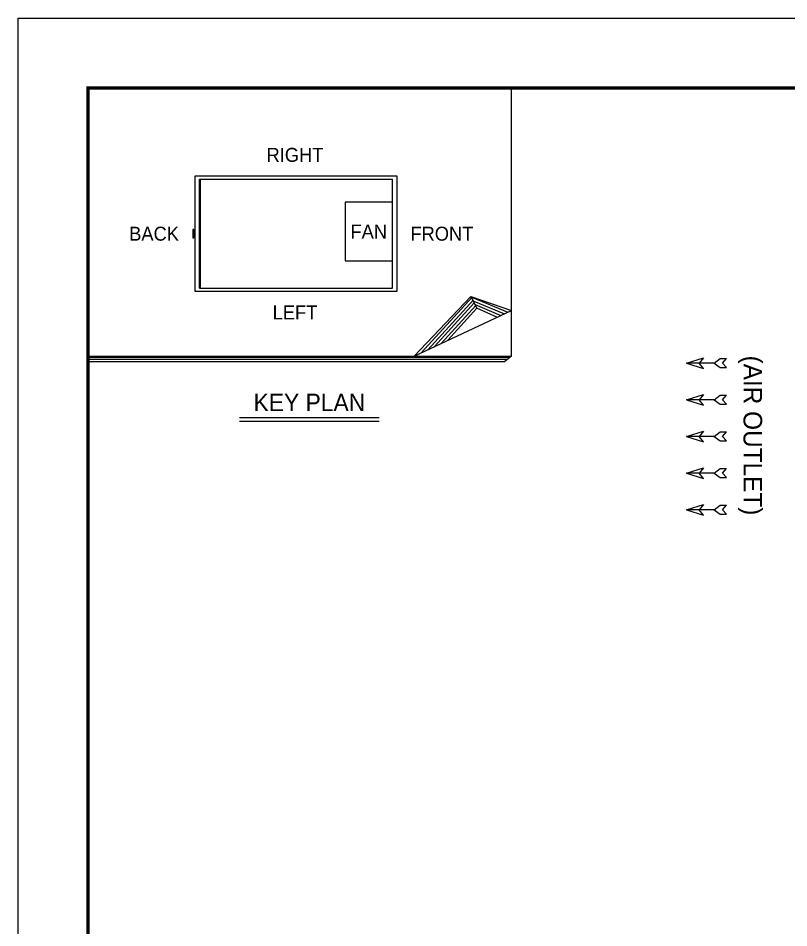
# Model space of a CAD drawing. Header units: millimetres. Extents: x -662366 to 32042, y -139401 to 24090.
# Drawn here: x 2635 to 10361, y 14975 to 24090 of the extents above; entities that cross this region are included whole.
import ezdxf
from ezdxf.enums import TextEntityAlignment as Align

# ---------------------------------------------------------------- set-up
doc = ezdxf.new("R2010")
doc.units = ezdxf.units.MM
for name, color, linetype in [('냉각탑', 4, 'Continuous'), ('냉각탑_box', 1, 'Continuous'), ('냉각탑_dim', 1, 'Continuous'), ('냉각탑_form', 1, 'Continuous'), ('냉각탑_text', 3, 'Continuous')]:
    doc.layers.add(name, color=color, linetype=linetype)
doc.styles.add('돋움', font='Dotum.ttf')

# ---------------------------------------------------------------- blocks, each defined once
blk = doc.blocks.new('화살표 IN OUT')
at = {"layer": '냉각탑_dim'}
for p, q in [((-322.7, 43), (-383.9, 43)), ((-343.1, 0.5), (-383.9, 43)), ((-383.9, -43), (-343.1, 0.5)), ((-266.4, 0), (-322.7, 43)), ((-266.4, 0), (-322.7, -43)), ((-266.4, 0), (0, 0)), ((-163.5, 50), (-121.5, 0)), ((0, 0), (-163.5, 50)), ((-163.5, -50), (-121.5, 0)), ((0, 0), (-163.5, -50)), ((-322.7, -43), (-383.9, -43))]:
    blk.add_line(p, q, dxfattribs=at)

msp = doc.modelspace()

# ---------------------------------------------------------------- linework, layer by layer
at = {"layer": 'Defpoints'}
msp.add_lwpolyline([(2635.3, 24090), (32042.5, 24090), (32042.5, 3295), (2635.3, 3295)], close=True, dxfattribs=at)
at = {"layer": '냉각탑', "ltscale": 30}
for p, q in [((4452.2, 21384.4), (4452.2, 22476.8)), ((4452.2, 22476.8), (6387, 22476.8)), ((4461.4, 21384.4), (4461.4, 22476.8)), ((6387, 21384.4), (6387, 22476.8)), ((4452.2, 21384.4), (6387, 21384.4))]:
    msp.add_line(p, q, dxfattribs=at)
msp.add_lwpolyline([(4406.1, 22506.8), (4406.1, 21354.5), (6434.2, 21354.5), (6434.2, 22506.8)], close=True, dxfattribs=at)
for points in [[(6387, 22245.3), (5913, 22245.3), (5912.6, 21658.7), (6387, 21658.7)], [(4397.3, 21971.4), (4385.7, 21971.4), (4385.7, 21889.8), (4397.3, 21889.8)], [(4391.5, 21971.4), (4391.5, 21889.8)], [(4397.3, 21889.8), (4397.3, 21971.4)]]:
    msp.add_lwpolyline(points, dxfattribs=at)
at = {"layer": '냉각탑_box'}
for p, q in [((7580.3, 20704.7), (7580.3, 23389.9)), ((6606.1, 20704.7), (7171.5, 21302.3)), ((6673.7, 20736.3), (7188, 21295.5)), ((6741.2, 20767.8), (7199.2, 21267.5)), ((6808.8, 20799.4), (7210.5, 21239.5)), ((7171.5, 21302.3), (7580.3, 21159.9)), ((7171.5, 21302.3), (7232.9, 21183.5)), ((7190.3, 21289.7), (7544.8, 21143.3)), ((7203.8, 21256), (7509.2, 21126.7)), ((6606.1, 20704.7), (7580.3, 21159.9)), ((6876.4, 20831), (7221.7, 21211.5)), ((6944, 20862.6), (7232.9, 21183.5)), ((7217.4, 21222.3), (7473.6, 21110)), ((7230.9, 21188.6), (7438.1, 21093.4)), ((3335.5, 20704.7), (7580.3, 20704.7)), ((3335.5, 20693), (7566.2, 20693)), ((7580.3, 20704.7), (7514.3, 20650.1)), ((3335.5, 20671.5), (7540.2, 20671.5)), ((3335.5, 20650.1), (7514.3, 20650.1)), ((4854.5, 20088.2), (6254.5, 20088.2)), ((4854.5, 20053.2), (6254.5, 20053.2))]:
    msp.add_line(p, q, dxfattribs=at)
at = {"layer": '냉각탑_form', "const_width": 35}
msp.add_lwpolyline([(3335.5, 23389.9), (3335.5, 3995.1), (31342.3, 3995.1), (31342.3, 23389.9)], close=True, dxfattribs=at)

# ---------------------------------------------------------------- block references
at = {"layer": '냉각탑_dim', "xscale": -1.04999997375291, "yscale": 1.04999997374806, "zscale": 1.04999997375}
for p in [(9334, 20633.4), (9334, 20265.9), (9334, 19898.4), (9334, 19530.9), (9334, 19163.4)]:
    msp.add_blockref('화살표 IN OUT', p, dxfattribs=at)

# ---------------------------------------------------------------- texts
at = {"layer": '냉각탑_text', "style": '돋움'}
for s, height, p in [('RIGHT', 140, (5410.1, 22720.4)), ('BACK', 140, (3997.4, 21930.6)), ('FAN', 140, (6149.8, 21952)), ('FRONT', 140, (6882.8, 21930.6)), ('LEFT', 140, (5410.1, 21141.6)), ('KEY PLAN', 175, (5554.5, 20239.9))]:
    msp.add_text(s, height=height, dxfattribs=at).set_placement(p, align=Align.MIDDLE_CENTER)
msp.add_text('(AIR OUTLET)', height=186.667, rotation=270, dxfattribs=at).set_placement((9999.9, 19908.4), align=Align.MIDDLE_CENTER)

doc.saveas('drawing.dxf')
